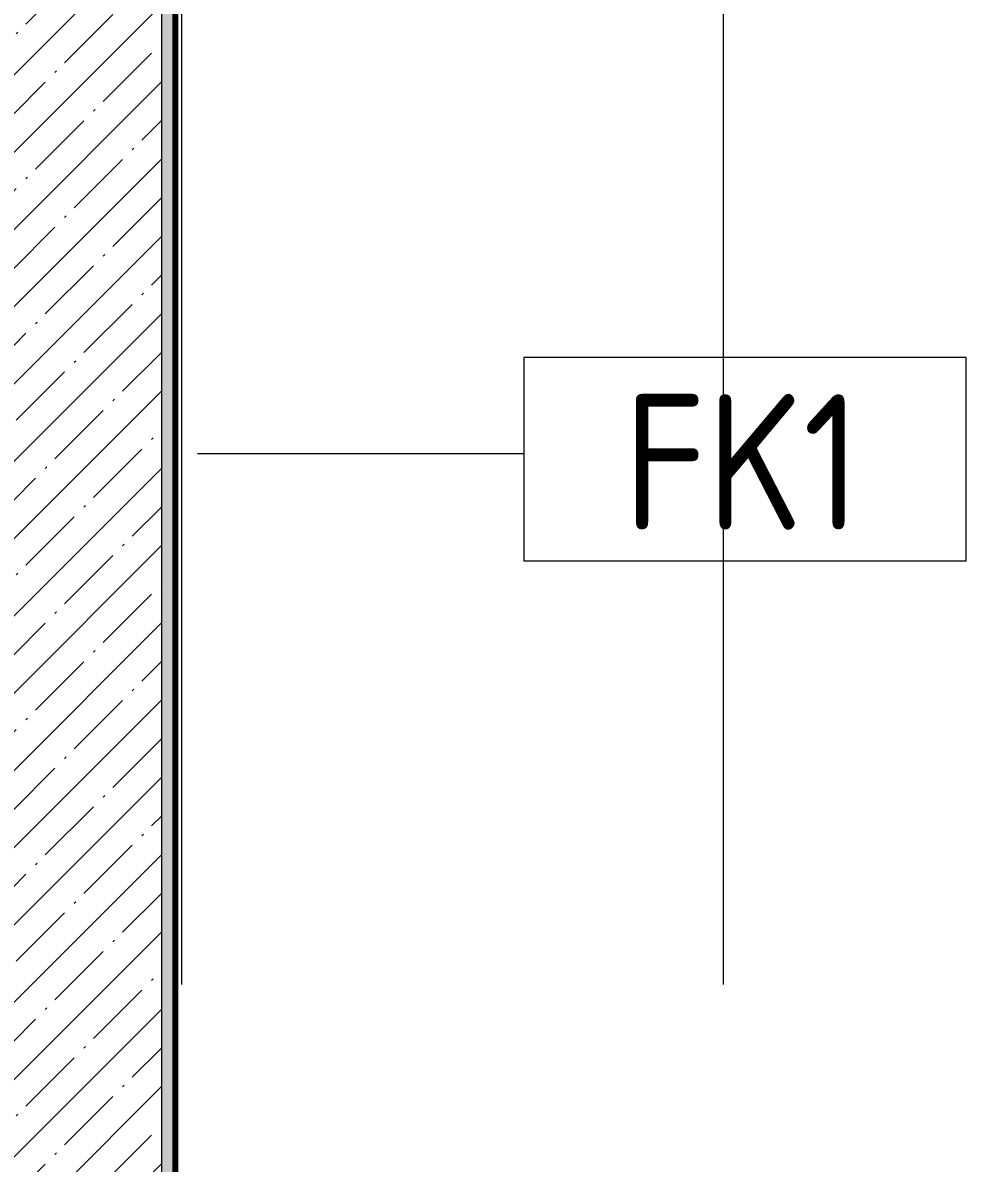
# Model space of a CAD drawing. Header units: millimetres. Extents: x 35524 to 235479, y -8553 to 29000.
# Drawn here: x 47425 to 48818, y 1441 to 3124 of the extents above; entities that cross this region are included whole.
import ezdxf

# ---------------------------------------------------------------- set-up
doc = ezdxf.new("R2010")
doc.units = ezdxf.units.MM
doc.linetypes.add('Осевая', pattern=[3175, 635, -476.25, 1587.5, -476.25])
for name, color, linetype, lineweight in [('A-WALL', 7, 'Continuous', 9), ('A-WALL-IDEN', 7, 'Continuous', 9), ('I-WALL', 7, 'Continuous', 9), ('Оси-2', 7, 'Осевая', 9)]:
    doc.layers.add(name, color=color, linetype=linetype, lineweight=lineweight)
doc.layers.add('A-WALL-3', color=7, linetype='Continuous', lineweight=9, true_color=0xff80c0)
doc.layers.add('I-WALL-8', color=7, linetype='Continuous', lineweight=80, true_color=0xff80c0)
doc.styles.add('GOST Common_2', font='GOST_Common.ttf', dxfattribs={"width": 0.9, "height": 200})

# ---------------------------------------------------------------- blocks, each defined once
blk = doc.blocks.new('М_стена_0001 - Типоразмер_без рамки-25382661-План отделки стен 3 этажа в осях 12-23')
at = {"layer": 'A-WALL-IDEN'}
for p, q in [((3.258, 1.523), (-3.273, 1.523)), ((-3.273, 1.523), (-3.273, -1.477)), ((3.258, -1.477), (3.258, 1.523)), ((-3.273, -1.477), (3.258, -1.477))]:
    blk.add_line(p, q, dxfattribs=at)

msp = doc.modelspace()

# ---------------------------------------------------------------- hatches: boundary and pattern name
at = {"layer": 'I-WALL'}
h = msp.add_hatch(dxfattribs=at)
h.set_pattern_fill('FP_17', color=256, style=0, pattern_type=2)
h.set_pattern_definition([(45, (0, 0), (-57.02463, 57.02463), []), (45, (57.025, 0), (-57.02463, 57.02463), [100.806, -20.161, 3.353, -16.808])])
h.paths.add_polyline_path([(47416.8, 400), (47630, 400), (47630, 7400), (47410, 7400), (47410, 400)])
h = msp.add_hatch(dxfattribs=at)
h.set_pattern_fill('FP_71', color=256, style=0, pattern_type=2)
h.set_pattern_definition([(0, (0, 0), (121.92, 30.48), [10.058, -81.382, 10.058, -81.382, -487.68]), (0, (0, 0), (121.92, 30.48), [-182.88, 10.058, -172.822, 10.058, -81.382, -213.36]), (0, (0, 0), (121.92, 30.48), [-457.2, 10.058, -50.902, 10.058, -142.342]), (120, (45.72, 15.24), (-87.356454, 90.345817), [10.058, -81.382, 10.058, -81.382, -487.68]), (120, (45.72, 15.24), (-87.356454, 90.345817), [-182.88, 10.058, -172.822, 10.058, -81.382, -213.36]), (120, (45.72, 15.24), (-87.356454, 90.345817), [-457.2, 10.058, -50.902, 10.058, -142.342]), (240, (60.96, 76.2), (-34.563546, -120.825817), [10.058, -81.382, 10.058, -81.382, -487.68]), (240, (60.96, 76.2), (-34.563546, -120.825817), [-182.88, 10.058, -172.822, 10.058, -81.382, -213.36]), (240, (60.96, 76.2), (-34.563546, -120.825817), [-457.2, 10.058, -50.902, 10.058, -142.342])])
h.paths.add_polyline_path([(47630, 400), (47650, 400), (47650, 7380), (47630, 7380), (47630, 835.9)])

# ---------------------------------------------------------------- linework, layer by layer
at = {"layer": 'A-WALL'}
msp.add_line((47630, 7400), (47630, 400), dxfattribs=at)
at = {"layer": 'A-WALL-3'}
msp.add_line((47650, 7380), (47650, 421), dxfattribs=at)
at = {"layer": 'A-WALL-IDEN'}
msp.add_line((47683.2, 2488.4), (48165, 2488.4), dxfattribs=at)
at = {"layer": 'I-WALL-8'}
msp.add_line((47651, 421), (47651, 7379), dxfattribs=at)
at = {"layer": 'Оси-2'}
for p, q in [((47660, 593.7), (47660, 24898.1)), ((48460, 593.7), (48460, 24898.1))]:
    msp.add_line(p, q, dxfattribs=at)

# ---------------------------------------------------------------- block references
at = {"layer": 'A-WALL-IDEN', "xscale": 99.99999999999993, "yscale": 99.99999999999993, "zscale": 99.99999999999993}
msp.add_blockref('М_стена_0001 - Типоразмер_без рамки-25382661-План отделки стен 3 этажа в осях 12-23', (48492.3, 2477.9), dxfattribs=at)

# ---------------------------------------------------------------- texts
at = {"layer": 'A-WALL-IDEN', "insert": (48312.1, 2575.9), "char_height": 200, "width": 447.342, "attachment_point": 1, "style": 'GOST Common_2'}
msp.add_mtext('FK1', dxfattribs=at)

doc.saveas('drawing.dxf')
